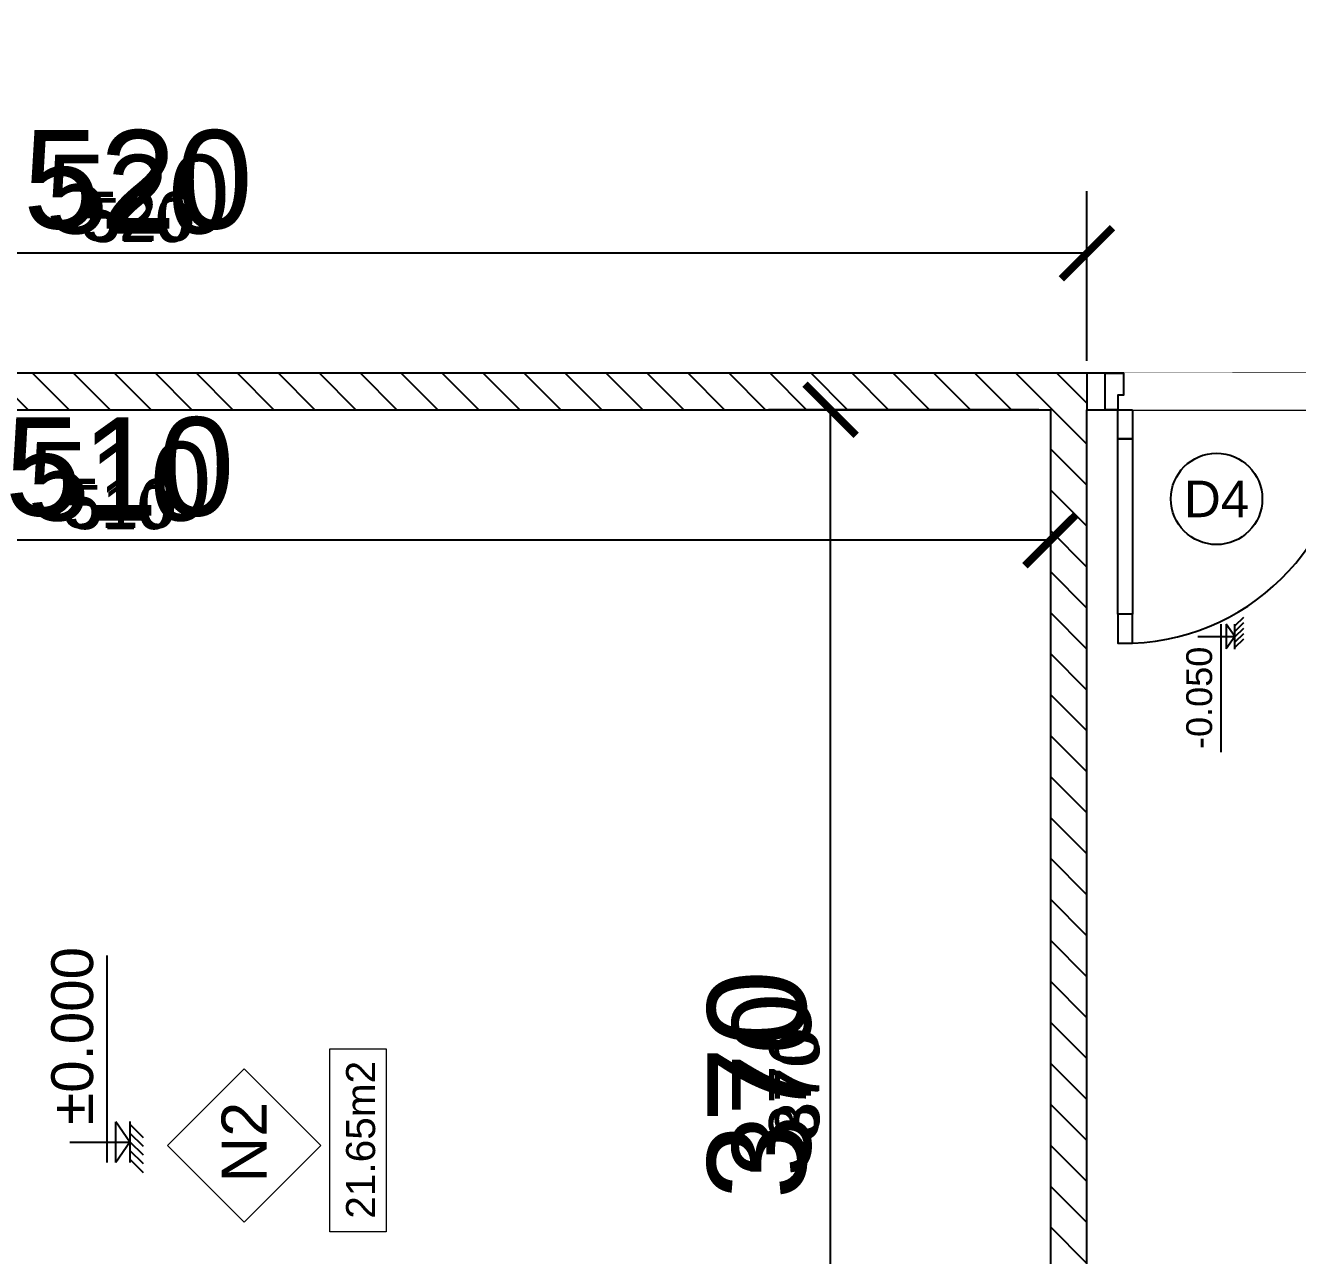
# Model space of a CAD drawing. Header units: millimetres. Extents: x -26398 to 135532, y -376633 to 43268.
# Drawn here: x 16393.8 to 16742.3, y -358522.8 to -358185.7 of the extents above; entities that cross this region are included whole.
import ezdxf
from ezdxf.enums import TextEntityAlignment as Align

# ---------------------------------------------------------------- set-up
doc = ezdxf.new("R2010")
doc.units = ezdxf.units.MM
for name, color, linetype in [('A-Door', 150, 'Continuous'), ('A5-KICHTHUOC', 251, 'Continuous'), ('cửa', 152, 'Continuous'), ('DIM', 7, 'Continuous'), ('DIM @ 10', 7, 'Continuous'), ('DIM @ 4.5', 7, 'Continuous'), ('DIM @ 5', 7, 'Continuous'), ('DIM @ 8', 7, 'Continuous'), ('NT', 1, 'Continuous'), ('TƯỜNG', 52, 'Continuous')]:
    doc.layers.add(name, color=color, linetype=linetype)
doc.layers.add('A6-GHICHU', color=147, linetype='Continuous', lineweight=20)
doc.styles.add('GHICHU35', font='', dxfattribs={"width": 0.9, "height": 350})
doc.styles.get("Standard").update_dxf_attribs({"font": 'arial.ttf'})
doc.styles.add('TUANH', font='')
doc.styles.get('GHICHU35').set_extended_font_data('VNI-Helve')
doc.styles.get('TUANH').set_extended_font_data('VNI-Helve-Condense', bold=True)
doc.dimstyles.new('SCALE dimmatbang', dxfattribs={"dimscale": 70, "dimtxt": 2.7, "dimasz": 1.4, "dimexe": 1.7, "dimexo": 0.7, "dimtad": 1, "dimtoh": 1, "dimdec": 1, "dimtxsty": 'Standard', "dimblk": 'ARCHTICK', "dimcen": 2.5, "dimclrd": 1, "dimclre": 256, "dimadec": 0, "dimazin": 0, "dimtfac": 1, "dimtdec": 1, "dimtmove": 0, "dimatfit": 3, "dimfxl": 1, "dimarcsym": 0})

# ---------------------------------------------------------------- blocks, each defined once
blk = doc.blocks.new('A$C7DB75F4D')
at = {"layer": 'A-Door'}
for points in [[(625, 740), (625, 660), (665, 660), (665, 740)], [(625, 180), (625, 660), (665, 660), (665, 180)], [(625, 100), (625, 180), (665, 180), (665, 100)], [(35, 100), (35, 60), (50, 60), (50, 50), (50, 0), (0, 0), (0, 100)], [(665, 100), (700, 100), (700, 0), (650, 0), (650, 50), (650, 60), (665, 60)]]:
    blk.add_lwpolyline(points, close=True, dxfattribs=at)
at = {"layer": 'NT', "color": 1}
blk.add_arc((650, 125), 615.5, 92.3278, 182.3278, dxfattribs=at)
blk = doc.blocks.new('CUA (D4)')
blk.add_wipeout([(111639.8, -24571.4), (111640.9, -25321.4), (111742.5, -25321.4), (111742.5, -24571.4)]).dxf.layer = 'TƯỜNG'
blk.add_lwpolyline([(111742.5, -24571.4), (111742.5, -24621.4), (111642.5, -24621.4), (111642.5, -24571.4)], close=True)
at = {"layer": 'cửa', "xscale": -1, "rotation": 270}
blk.add_blockref('A$C7DB75F4D', (111642.5, -25321.4), dxfattribs=at)
blk = doc.blocks.new('1-cote nen')
for p, q in [((-1.8, 267.2), (-1.8, 0)), ((-91.4, 101.9), (827.5, 101.9)), ((-1.8, 0), (-91.4, 62.9)), ((-91.4, 62.9), (87.7, 62.9)), ((-1.8, 0), (87.7, 62.9)), ((89.6, 0), (-91.4, 0)), ((-137.3, -60), (-77.3, 0)), ((-98.7, -60), (-38.7, 0)), ((-60, -60), (0, 0)), ((-21.3, -60), (38.7, 0)), ((17.3, -60), (77.3, 0))]:
    blk.add_line(p, q)
at = {"ltscale": 50, "style": 'GHICHU35', "width": 0.9}
blk.add_attdef('%%P0.000', (75.5, 163.9), '', height=187.5, dxfattribs=at)
blk = doc.blocks.new('_ArchTick')
at = {"color": 0, "linetype": 'ByBlock', "const_width": 0.15}
blk.add_lwpolyline([(-0.5, -0.5), (0.5, 0.5)], dxfattribs=at)
blk = doc.blocks.new('*D8692')
at = {"layer": 'DEFPOINTS', "color": 0, "transparency": 16777216}
for p in [(16614.35, -358291), (16674.6, -358291), (16674.6, -358661)]:
    blk.add_point(p, dxfattribs=at)
at = {"layer": 'DIM', "lineweight": -2, "transparency": 16777216}
for p, q in [((16671.45, -358291), (16606.7, -358291)), ((16671.45, -358661), (16606.7, -358661))]:
    blk.add_line(p, q, dxfattribs=at)
at = {"layer": 'DIM', "color": 1, "lineweight": -2, "transparency": 16777216}
blk.add_line((16614.35, -358661), (16614.35, -358291), dxfattribs=at)
at = {"layer": 'DIM', "color": 1, "lineweight": -2, "transparency": 16777216, "xscale": 6.3, "yscale": 6.3, "zscale": 6.3}
for p, rotation in [((16614.35, -358291), 90), ((16614.35, -358661), 270)]:
    blk.add_blockref('_ArchTick', p, dxfattribs=dict(at, rotation=rotation))
at = {"layer": 'DIM', "color": 0, "transparency": 16777216, "insert": (16605.33, -358476), "char_height": 12.15, "attachment_point": 5, "rotation": 90}
blk.add_mtext('370', dxfattribs=at)
blk = doc.blocks.new('*D8693')
at = {"layer": 'DEFPOINTS', "color": 0, "transparency": 16777216}
for p in [(16614.35, -358291), (16674.6, -358291), (16674.6, -358661)]:
    blk.add_point(p, dxfattribs=at)
at = {"layer": 'DIM', "lineweight": -2, "transparency": 16777216}
for p, q in [((16667.6, -358291), (16597.35, -358291)), ((16667.6, -358661), (16597.35, -358661))]:
    blk.add_line(p, q, dxfattribs=at)
at = {"layer": 'DIM', "color": 1, "lineweight": -2, "transparency": 16777216}
blk.add_line((16614.35, -358661), (16614.35, -358291), dxfattribs=at)
at = {"layer": 'DIM', "color": 1, "lineweight": -2, "transparency": 16777216, "xscale": 14, "yscale": 14, "zscale": 14}
for p, rotation in [((16614.35, -358291), 90), ((16614.35, -358661), 270)]:
    blk.add_blockref('_ArchTick', p, dxfattribs=dict(at, rotation=rotation))
at = {"layer": 'DIM', "color": 0, "transparency": 16777216, "insert": (16594.3, -358476), "char_height": 27, "attachment_point": 5, "rotation": 90}
blk.add_mtext('370', dxfattribs=at)
blk = doc.blocks.new('*D8694')
at = {"layer": 'DEFPOINTS', "color": 0, "transparency": 16777216}
for p in [(16614.35, -358291), (16674.6, -358291), (16674.6, -358661)]:
    blk.add_point(p, dxfattribs=at)
at = {"layer": 'DIM', "lineweight": -2, "transparency": 16777216}
for p, q in [((16669, -358291), (16600.75, -358291)), ((16669, -358661), (16600.75, -358661))]:
    blk.add_line(p, q, dxfattribs=at)
at = {"layer": 'DIM', "color": 1, "lineweight": -2, "transparency": 16777216}
blk.add_line((16614.35, -358661), (16614.35, -358291), dxfattribs=at)
at = {"layer": 'DIM', "color": 1, "lineweight": -2, "transparency": 16777216, "xscale": 11.2, "yscale": 11.2, "zscale": 11.2}
for p, rotation in [((16614.35, -358291), 90), ((16614.35, -358661), 270)]:
    blk.add_blockref('_ArchTick', p, dxfattribs=dict(at, rotation=rotation))
at = {"layer": 'DIM', "color": 0, "transparency": 16777216, "insert": (16598.31, -358476), "char_height": 21.6, "attachment_point": 5, "rotation": 90}
blk.add_mtext('370', dxfattribs=at)
blk = doc.blocks.new('*D8695')
at = {"layer": 'DEFPOINTS', "color": 0, "transparency": 16777216}
for p in [(16614.35, -358291), (16674.6, -358291), (16674.6, -358661)]:
    blk.add_point(p, dxfattribs=at)
at = {"layer": 'DIM', "lineweight": -2, "transparency": 16777216}
for p, q in [((16671.1, -358291), (16605.85, -358291)), ((16671.1, -358661), (16605.85, -358661))]:
    blk.add_line(p, q, dxfattribs=at)
at = {"layer": 'DIM', "color": 1, "lineweight": -2, "transparency": 16777216}
blk.add_line((16614.35, -358661), (16614.35, -358291), dxfattribs=at)
at = {"layer": 'DIM', "color": 1, "lineweight": -2, "transparency": 16777216, "xscale": 7, "yscale": 7, "zscale": 7}
for p, rotation in [((16614.35, -358291), 90), ((16614.35, -358661), 270)]:
    blk.add_blockref('_ArchTick', p, dxfattribs=dict(at, rotation=rotation))
at = {"layer": 'DIM', "color": 0, "transparency": 16777216, "insert": (16604.33, -358476), "char_height": 13.5, "attachment_point": 5, "rotation": 90}
blk.add_mtext('370', dxfattribs=at)
blk = doc.blocks.new('*D8700')
at = {"layer": 'DEFPOINTS', "color": 0, "transparency": 16777216}
for p in [(16164.6, -358291), (16674.6, -358291), (16164.6, -358326.77)]:
    blk.add_point(p, dxfattribs=at)
at = {"layer": 'DIM', "lineweight": -2, "transparency": 16777216}
for p, q in [((16164.6, -358294.15), (16164.6, -358334.42)), ((16674.6, -358294.15), (16674.6, -358334.42))]:
    blk.add_line(p, q, dxfattribs=at)
at = {"layer": 'DIM', "color": 1, "lineweight": -2, "transparency": 16777216}
blk.add_line((16674.6, -358326.77), (16164.6, -358326.77), dxfattribs=at)
at = {"layer": 'DIM', "color": 1, "lineweight": -2, "transparency": 16777216, "xscale": 6.3, "yscale": 6.3, "zscale": 6.3, "rotation": 180}
blk.add_blockref('_ArchTick', (16164.6, -358326.77), dxfattribs=at)
at = {"layer": 'DIM', "color": 1, "lineweight": -2, "transparency": 16777216, "xscale": 6.3, "yscale": 6.3, "zscale": 6.3}
blk.add_blockref('_ArchTick', (16674.6, -358326.77), dxfattribs=at)
at = {"layer": 'DIM', "color": 0, "transparency": 16777216, "insert": (16419.6, -358317.76), "char_height": 12.15, "attachment_point": 5}
blk.add_mtext('510', dxfattribs=at)
blk = doc.blocks.new('*D8701')
at = {"layer": 'DEFPOINTS', "color": 0, "transparency": 16777216}
for p in [(16164.6, -358291), (16674.6, -358291), (16164.6, -358326.77)]:
    blk.add_point(p, dxfattribs=at)
at = {"layer": 'DIM', "lineweight": -2, "transparency": 16777216}
for p, q in [((16164.6, -358298), (16164.6, -358343.77)), ((16674.6, -358298), (16674.6, -358343.77))]:
    blk.add_line(p, q, dxfattribs=at)
at = {"layer": 'DIM', "color": 1, "lineweight": -2, "transparency": 16777216}
blk.add_line((16674.6, -358326.77), (16164.6, -358326.77), dxfattribs=at)
at = {"layer": 'DIM', "color": 1, "lineweight": -2, "transparency": 16777216, "xscale": 14, "yscale": 14, "zscale": 14, "rotation": 180}
blk.add_blockref('_ArchTick', (16164.6, -358326.77), dxfattribs=at)
at = {"layer": 'DIM', "color": 1, "lineweight": -2, "transparency": 16777216, "xscale": 14, "yscale": 14, "zscale": 14}
blk.add_blockref('_ArchTick', (16674.6, -358326.77), dxfattribs=at)
at = {"layer": 'DIM', "color": 0, "transparency": 16777216, "insert": (16419.6, -358306.74), "char_height": 27, "attachment_point": 5}
blk.add_mtext('510', dxfattribs=at)
blk = doc.blocks.new('*D8702')
at = {"layer": 'DEFPOINTS', "color": 0, "transparency": 16777216}
for p in [(16164.6, -358291), (16674.6, -358291), (16164.6, -358326.77)]:
    blk.add_point(p, dxfattribs=at)
at = {"layer": 'DIM', "lineweight": -2, "transparency": 16777216}
for p, q in [((16164.6, -358296.6), (16164.6, -358340.37)), ((16674.6, -358296.6), (16674.6, -358340.37))]:
    blk.add_line(p, q, dxfattribs=at)
at = {"layer": 'DIM', "color": 1, "lineweight": -2, "transparency": 16777216}
blk.add_line((16674.6, -358326.77), (16164.6, -358326.77), dxfattribs=at)
at = {"layer": 'DIM', "color": 1, "lineweight": -2, "transparency": 16777216, "xscale": 11.2, "yscale": 11.2, "zscale": 11.2, "rotation": 180}
blk.add_blockref('_ArchTick', (16164.6, -358326.77), dxfattribs=at)
at = {"layer": 'DIM', "color": 1, "lineweight": -2, "transparency": 16777216, "xscale": 11.2, "yscale": 11.2, "zscale": 11.2}
blk.add_blockref('_ArchTick', (16674.6, -358326.77), dxfattribs=at)
at = {"layer": 'DIM', "color": 0, "transparency": 16777216, "insert": (16419.6, -358310.75), "char_height": 21.6, "attachment_point": 5}
blk.add_mtext('510', dxfattribs=at)
blk = doc.blocks.new('*D8703')
at = {"layer": 'DEFPOINTS', "color": 0, "transparency": 16777216}
for p in [(16164.6, -358291), (16674.6, -358291), (16164.6, -358326.77)]:
    blk.add_point(p, dxfattribs=at)
at = {"layer": 'DIM', "lineweight": -2, "transparency": 16777216}
for p, q in [((16164.6, -358294.5), (16164.6, -358335.27)), ((16674.6, -358294.5), (16674.6, -358335.27))]:
    blk.add_line(p, q, dxfattribs=at)
at = {"layer": 'DIM', "color": 1, "lineweight": -2, "transparency": 16777216}
blk.add_line((16674.6, -358326.77), (16164.6, -358326.77), dxfattribs=at)
at = {"layer": 'DIM', "color": 1, "lineweight": -2, "transparency": 16777216, "xscale": 7, "yscale": 7, "zscale": 7, "rotation": 180}
blk.add_blockref('_ArchTick', (16164.6, -358326.77), dxfattribs=at)
at = {"layer": 'DIM', "color": 1, "lineweight": -2, "transparency": 16777216, "xscale": 7, "yscale": 7, "zscale": 7}
blk.add_blockref('_ArchTick', (16674.6, -358326.77), dxfattribs=at)
at = {"layer": 'DIM', "color": 0, "transparency": 16777216, "insert": (16419.6, -358316.76), "char_height": 13.5, "attachment_point": 5}
blk.add_mtext('510', dxfattribs=at)
blk = doc.blocks.new('*D8704')
at = {"layer": 'DEFPOINTS', "color": 0, "transparency": 16777216}
for p in [(16164.6, -358248.1), (16164.6, -358281), (16684.6, -358280.73)]:
    blk.add_point(p, dxfattribs=at)
at = {"layer": 'DIM', "lineweight": -2, "transparency": 16777216}
for p, q in [((16164.6, -358277.85), (16164.6, -358240.45)), ((16684.6, -358277.58), (16684.6, -358240.45))]:
    blk.add_line(p, q, dxfattribs=at)
at = {"layer": 'DIM', "color": 1, "lineweight": -2, "transparency": 16777216}
blk.add_line((16684.6, -358248.1), (16164.6, -358248.1), dxfattribs=at)
at = {"layer": 'DIM', "color": 1, "lineweight": -2, "transparency": 16777216, "xscale": 6.3, "yscale": 6.3, "zscale": 6.3, "rotation": 180}
blk.add_blockref('_ArchTick', (16164.6, -358248.1), dxfattribs=at)
at = {"layer": 'DIM', "color": 1, "lineweight": -2, "transparency": 16777216, "xscale": 6.3, "yscale": 6.3, "zscale": 6.3}
blk.add_blockref('_ArchTick', (16684.6, -358248.1), dxfattribs=at)
at = {"layer": 'DIM', "color": 0, "transparency": 16777216, "insert": (16424.6, -358239.08), "char_height": 12.15, "attachment_point": 5}
blk.add_mtext('520', dxfattribs=at)
blk = doc.blocks.new('*D8705')
at = {"layer": 'DEFPOINTS', "color": 0, "transparency": 16777216}
for p in [(16164.6, -358248.1), (16164.6, -358281), (16684.6, -358280.73)]:
    blk.add_point(p, dxfattribs=at)
at = {"layer": 'DIM', "lineweight": -2, "transparency": 16777216}
for p, q in [((16164.6, -358274), (16164.6, -358231.1)), ((16684.6, -358273.73), (16684.6, -358231.1))]:
    blk.add_line(p, q, dxfattribs=at)
at = {"layer": 'DIM', "color": 1, "lineweight": -2, "transparency": 16777216}
blk.add_line((16684.6, -358248.1), (16164.6, -358248.1), dxfattribs=at)
at = {"layer": 'DIM', "color": 1, "lineweight": -2, "transparency": 16777216, "xscale": 14, "yscale": 14, "zscale": 14, "rotation": 180}
blk.add_blockref('_ArchTick', (16164.6, -358248.1), dxfattribs=at)
at = {"layer": 'DIM', "color": 1, "lineweight": -2, "transparency": 16777216, "xscale": 14, "yscale": 14, "zscale": 14}
blk.add_blockref('_ArchTick', (16684.6, -358248.1), dxfattribs=at)
at = {"layer": 'DIM', "color": 0, "transparency": 16777216, "insert": (16424.6, -358228.06), "char_height": 27, "attachment_point": 5}
blk.add_mtext('520', dxfattribs=at)
blk = doc.blocks.new('*D8706')
at = {"layer": 'DEFPOINTS', "color": 0, "transparency": 16777216}
for p in [(16164.6, -358248.1), (16164.6, -358281), (16684.6, -358280.73)]:
    blk.add_point(p, dxfattribs=at)
at = {"layer": 'DIM', "lineweight": -2, "transparency": 16777216}
for p, q in [((16164.6, -358275.4), (16164.6, -358234.5)), ((16684.6, -358275.13), (16684.6, -358234.5))]:
    blk.add_line(p, q, dxfattribs=at)
at = {"layer": 'DIM', "color": 1, "lineweight": -2, "transparency": 16777216}
blk.add_line((16684.6, -358248.1), (16164.6, -358248.1), dxfattribs=at)
at = {"layer": 'DIM', "color": 1, "lineweight": -2, "transparency": 16777216, "xscale": 11.2, "yscale": 11.2, "zscale": 11.2, "rotation": 180}
blk.add_blockref('_ArchTick', (16164.6, -358248.1), dxfattribs=at)
at = {"layer": 'DIM', "color": 1, "lineweight": -2, "transparency": 16777216, "xscale": 11.2, "yscale": 11.2, "zscale": 11.2}
blk.add_blockref('_ArchTick', (16684.6, -358248.1), dxfattribs=at)
at = {"layer": 'DIM', "color": 0, "transparency": 16777216, "insert": (16424.6, -358232.07), "char_height": 21.6, "attachment_point": 5}
blk.add_mtext('520', dxfattribs=at)
blk = doc.blocks.new('*D8707')
at = {"layer": 'DEFPOINTS', "color": 0, "transparency": 16777216}
for p in [(16164.6, -358248.1), (16164.6, -358281), (16684.6, -358280.73)]:
    blk.add_point(p, dxfattribs=at)
at = {"layer": 'DIM', "lineweight": -2, "transparency": 16777216}
for p, q in [((16164.6, -358277.5), (16164.6, -358239.6)), ((16684.6, -358277.23), (16684.6, -358239.6))]:
    blk.add_line(p, q, dxfattribs=at)
at = {"layer": 'DIM', "color": 1, "lineweight": -2, "transparency": 16777216}
blk.add_line((16684.6, -358248.1), (16164.6, -358248.1), dxfattribs=at)
at = {"layer": 'DIM', "color": 1, "lineweight": -2, "transparency": 16777216, "xscale": 7, "yscale": 7, "zscale": 7, "rotation": 180}
blk.add_blockref('_ArchTick', (16164.6, -358248.1), dxfattribs=at)
at = {"layer": 'DIM', "color": 1, "lineweight": -2, "transparency": 16777216, "xscale": 7, "yscale": 7, "zscale": 7}
blk.add_blockref('_ArchTick', (16684.6, -358248.1), dxfattribs=at)
at = {"layer": 'DIM', "color": 0, "transparency": 16777216, "insert": (16424.6, -358238.08), "char_height": 13.5, "attachment_point": 5}
blk.add_mtext('520', dxfattribs=at)
blk = doc.blocks.new('*U9417')
at = {"layer": 'DIM @ 10'}
dim = blk.add_linear_dim(base=(16614.35, -358291), p1=(16674.6, -358661), p2=(16674.6, -358291), angle=90, dimstyle='SCALE dimmatbang', override={"dimscale": 10, "dimtix": 0, "dimtofl": 1, "dimtmove": 0, "dimatfit": 3}, dxfattribs=at)
dim.commit()
dim.dimension.update_dxf_attribs({"geometry": '*D8693', "text_midpoint": (16594.3, -358476)})
at = {"layer": 'DIM @ 4.5'}
dim = blk.add_linear_dim(base=(16614.35, -358291), p1=(16674.6, -358661), p2=(16674.6, -358291), angle=90, dimstyle='SCALE dimmatbang', override={"dimscale": 4.5, "dimtix": 0, "dimtofl": 1, "dimtmove": 0, "dimatfit": 3}, dxfattribs=at)
dim.commit()
dim.dimension.update_dxf_attribs({"geometry": '*D8692', "text_midpoint": (16605.33, -358476)})
at = {"layer": 'DIM @ 5'}
dim = blk.add_linear_dim(base=(16614.35, -358291), p1=(16674.6, -358661), p2=(16674.6, -358291), angle=90, dimstyle='SCALE dimmatbang', override={"dimscale": 5, "dimtix": 0, "dimtofl": 1, "dimtmove": 0, "dimatfit": 3}, dxfattribs=at)
dim.commit()
dim.dimension.update_dxf_attribs({"geometry": '*D8695', "text_midpoint": (16604.33, -358476)})
at = {"layer": 'DIM @ 8'}
dim = blk.add_linear_dim(base=(16614.35, -358291), p1=(16674.6, -358661), p2=(16674.6, -358291), angle=90, dimstyle='SCALE dimmatbang', override={"dimscale": 8, "dimtix": 0, "dimtofl": 1, "dimtmove": 0, "dimatfit": 3}, dxfattribs=at)
dim.commit()
dim.dimension.update_dxf_attribs({"geometry": '*D8694', "text_midpoint": (16598.31, -358476)})
blk = doc.blocks.new('*U9419')
at = {"layer": 'DIM @ 10'}
dim = blk.add_linear_dim(base=(16164.6, -358326.77), p1=(16674.6, -358291), p2=(16164.6, -358291), angle=180, dimstyle='SCALE dimmatbang', override={"dimscale": 10, "dimtix": 0, "dimtofl": 1, "dimtmove": 0, "dimatfit": 3}, dxfattribs=at)
dim.commit()
dim.dimension.update_dxf_attribs({"geometry": '*D8701', "text_midpoint": (16419.6, -358306.74)})
at = {"layer": 'DIM @ 4.5'}
dim = blk.add_linear_dim(base=(16164.6, -358326.77), p1=(16674.6, -358291), p2=(16164.6, -358291), angle=180, dimstyle='SCALE dimmatbang', override={"dimscale": 4.5, "dimtix": 0, "dimtofl": 1, "dimtmove": 0, "dimatfit": 3}, dxfattribs=at)
dim.commit()
dim.dimension.update_dxf_attribs({"geometry": '*D8700', "text_midpoint": (16419.6, -358317.76)})
at = {"layer": 'DIM @ 5'}
dim = blk.add_linear_dim(base=(16164.6, -358326.77), p1=(16674.6, -358291), p2=(16164.6, -358291), angle=180, dimstyle='SCALE dimmatbang', override={"dimscale": 5, "dimtix": 0, "dimtofl": 1, "dimtmove": 0, "dimatfit": 3}, dxfattribs=at)
dim.commit()
dim.dimension.update_dxf_attribs({"geometry": '*D8703', "text_midpoint": (16419.6, -358316.76)})
at = {"layer": 'DIM @ 8'}
dim = blk.add_linear_dim(base=(16164.6, -358326.77), p1=(16674.6, -358291), p2=(16164.6, -358291), angle=180, dimstyle='SCALE dimmatbang', override={"dimscale": 8, "dimtix": 0, "dimtofl": 1, "dimtmove": 0, "dimatfit": 3}, dxfattribs=at)
dim.commit()
dim.dimension.update_dxf_attribs({"geometry": '*D8702', "text_midpoint": (16419.6, -358310.75)})
blk = doc.blocks.new('*U9420')
at = {"layer": 'DIM @ 10'}
dim = blk.add_linear_dim(base=(16164.6, -358248.1), p1=(16684.6, -358280.73), p2=(16164.6, -358281), angle=180, dimstyle='SCALE dimmatbang', override={"dimscale": 10, "dimtix": 0, "dimtofl": 1, "dimtmove": 0, "dimatfit": 3}, dxfattribs=at)
dim.commit()
dim.dimension.update_dxf_attribs({"geometry": '*D8705', "text_midpoint": (16424.6, -358228.06)})
at = {"layer": 'DIM @ 4.5'}
dim = blk.add_linear_dim(base=(16164.6, -358248.1), p1=(16684.6, -358280.73), p2=(16164.6, -358281), angle=180, dimstyle='SCALE dimmatbang', override={"dimscale": 4.5, "dimtix": 0, "dimtofl": 1, "dimtmove": 0, "dimatfit": 3}, dxfattribs=at)
dim.commit()
dim.dimension.update_dxf_attribs({"geometry": '*D8704', "text_midpoint": (16424.6, -358239.08)})
at = {"layer": 'DIM @ 5'}
dim = blk.add_linear_dim(base=(16164.6, -358248.1), p1=(16684.6, -358280.73), p2=(16164.6, -358281), angle=180, dimstyle='SCALE dimmatbang', override={"dimscale": 5, "dimtix": 0, "dimtofl": 1, "dimtmove": 0, "dimatfit": 3}, dxfattribs=at)
dim.commit()
dim.dimension.update_dxf_attribs({"geometry": '*D8707', "text_midpoint": (16424.6, -358238.08)})
at = {"layer": 'DIM @ 8'}
dim = blk.add_linear_dim(base=(16164.6, -358248.1), p1=(16684.6, -358280.73), p2=(16164.6, -358281), angle=180, dimstyle='SCALE dimmatbang', override={"dimscale": 8, "dimtix": 0, "dimtofl": 1, "dimtmove": 0, "dimatfit": 3}, dxfattribs=at)
dim.commit()
dim.dimension.update_dxf_attribs({"geometry": '*D8706', "text_midpoint": (16424.6, -358232.07)})

msp = doc.modelspace()

# ---------------------------------------------------------------- hatches: boundary and pattern name
at = {"layer": 'TƯỜNG'}
h = msp.add_hatch(dxfattribs=at)
h.set_pattern_fill('ANSI31', color=256, scale=2.5, angle=90)
h.set_pattern_definition([(135, (13712.819, -369068.479), (-5.61266, -5.61266), [])])
h.paths.add_polyline_path([(16079.6, -358281), (16079.6, -358661), (16089.6, -358661), (16089.6, -358291), (16674.6, -358291), (16674.6, -358661), (16684.6, -358661), (16684.6, -358291), (16974.6, -358291), (16974.6, -358661), (16984.6, -358661), (16984.6, -358291), (17274.6, -358291), (17274.6, -358661), (17284.6, -358661), (17284.6, -358291), (18069.6, -358291), (18069.6, -358661), (18079.6, -358661), (18079.6, -358291), (18659.6, -358291), (18659.6, -358281), (18079.6, -358281), (16679.6, -358281)], flags=17)
h.paths.add_polyline_path([(16689.6, -358071), (16689.6, -357701), (16679.6, -357701), (16679.6, -358071), (16089.6, -358071), (16089.6, -357701), (16079.6, -357701), (16079.6, -358081), (16679.6, -358081), (17679.6, -358081), (18659.6, -358081), (18659.6, -358071), (17689.6, -358071), (17689.6, -357701), (17679.6, -357701), (17679.6, -358071)], flags=17)
h.paths.add_polyline_path([(15799.6, -358661), (15799.6, -358681), (18679.6, -358681), (18679.6, -357681), (15779.6, -357681), (15779.6, -358661), (15799.6, -358661), (15799.6, -357701), (18659.6, -357701), (18659.6, -358661)])
h.paths.add_polyline_path([(15779.6, -358661), (15779.6, -358681), (15799.6, -358681), (15799.6, -358661)], flags=17)

# ---------------------------------------------------------------- linework, layer by layer
at = {"layer": 'A6-GHICHU', "ltscale": 0.5}
for points in [[(16477.14, -358516.27), (16477.14, -358466.17), (16492.59, -358466.17), (16492.59, -358516.27)], [(16474.73, -358492.64), (16453.71, -358471.62), (16432.7, -358492.64), (16453.71, -358513.65)]]:
    msp.add_lwpolyline(points, close=True, dxfattribs=at)
at = {"layer": 'TƯỜNG'}
msp.add_lwpolyline([(17284.6, -358661), (17284.6, -358291), (18069.6, -358291), (18069.6, -358661), (18079.6, -358661), (18079.6, -358291), (18659.6, -358291), (18659.6, -358281), (18079.6, -358281), (16679.6, -358281), (16079.6, -358281), (16079.6, -358661), (16089.6, -358661), (16089.6, -358291), (16674.6, -358291), (16674.6, -358661), (16684.6, -358661), (16684.6, -358291), (16974.6, -358291), (16974.6, -358661), (16984.6, -358661), (16984.6, -358291), (17274.6, -358291), (17274.6, -358661)], close=True, dxfattribs=at)

# ---------------------------------------------------------------- block references
at = {"layer": 'A5-KICHTHUOC', "ltscale": 0.5}
ref = msp.add_blockref('1-cote nen', (16422.42, -358491.61), dxfattribs=dict(at, xscale=0.06173531862781494, yscale=0.06173531862781494, zscale=0.06173531862781494, rotation=90))
ref.add_attrib('%%P0.000', '%%P0.000', (16412.3, -358486.96), dxfattribs={"layer": '0', "color": 4, "ltscale": 50, "height": 11.432, "rotation": 90})
at = {"layer": 'DIM'}
for name in ['*U9417', '*U9419']:
    msp.add_blockref(name, (0, 0), dxfattribs=at)

# ---------------------------------------------------------------- texts
at = {"layer": 'A6-GHICHU', "ltscale": 0.5, "attachment_point": 5, "rotation": 90, "style": 'TUANH'}
for s, insert, char_height in [('{\\fArial|b0|i0|c163|p34;21\\fArial|b0|i0|c0|p34;.\\fArial|b0|i0|c163|p34;6\\fArial|b0|i0|c0|p34;5m2}', (16485.66, -358491.08), 7.9559), ('{\\fArial|b0|i0|c0|p34;N\\fArial|b0|i0|c163|p34;2}', (16453.69, -358491.7), 12.3835)]:
    msp.add_mtext(s, dxfattribs=dict(at, insert=insert, char_height=char_height))

# ---------------------------------------------------------------- next in the draw order: block references
at = {"layer": 'TƯỜNG', "xscale": -0.1, "yscale": 0.1, "zscale": 0.1, "rotation": 90}
msp.add_blockref('CUA (D4)', (14227.46, -347116.75), dxfattribs=at)

# ---------------------------------------------------------------- next in the draw order: linework, layer by layer
msp.add_circle((16720.11, -358315.43), 12.52)

# ---------------------------------------------------------------- next in the draw order: block references
at = {"layer": 'A5-KICHTHUOC', "ltscale": 0.5}
ref = msp.add_blockref('1-cote nen', (16725.15, -358353.21), dxfattribs=dict(at, xscale=-0.03822541714018614, yscale=0.03822541714018614, zscale=0.03822541714018614, rotation=90))
ref.add_attrib('%%P0.000', '-0.050', (16718.88, -358383.97), dxfattribs={"layer": '0', "color": 4, "ltscale": 50, "height": 7.079, "rotation": 90})
at = {"layer": 'DIM'}
msp.add_blockref('*U9420', (0, 0), dxfattribs=at)

# ---------------------------------------------------------------- next in the draw order: texts
at = {"layer": 'TƯỜNG'}
msp.add_text('D4', height=10.015, dxfattribs=at).set_placement((16720.11, -358315.43), align=Align.MIDDLE_CENTER)

doc.saveas('drawing.dxf')
